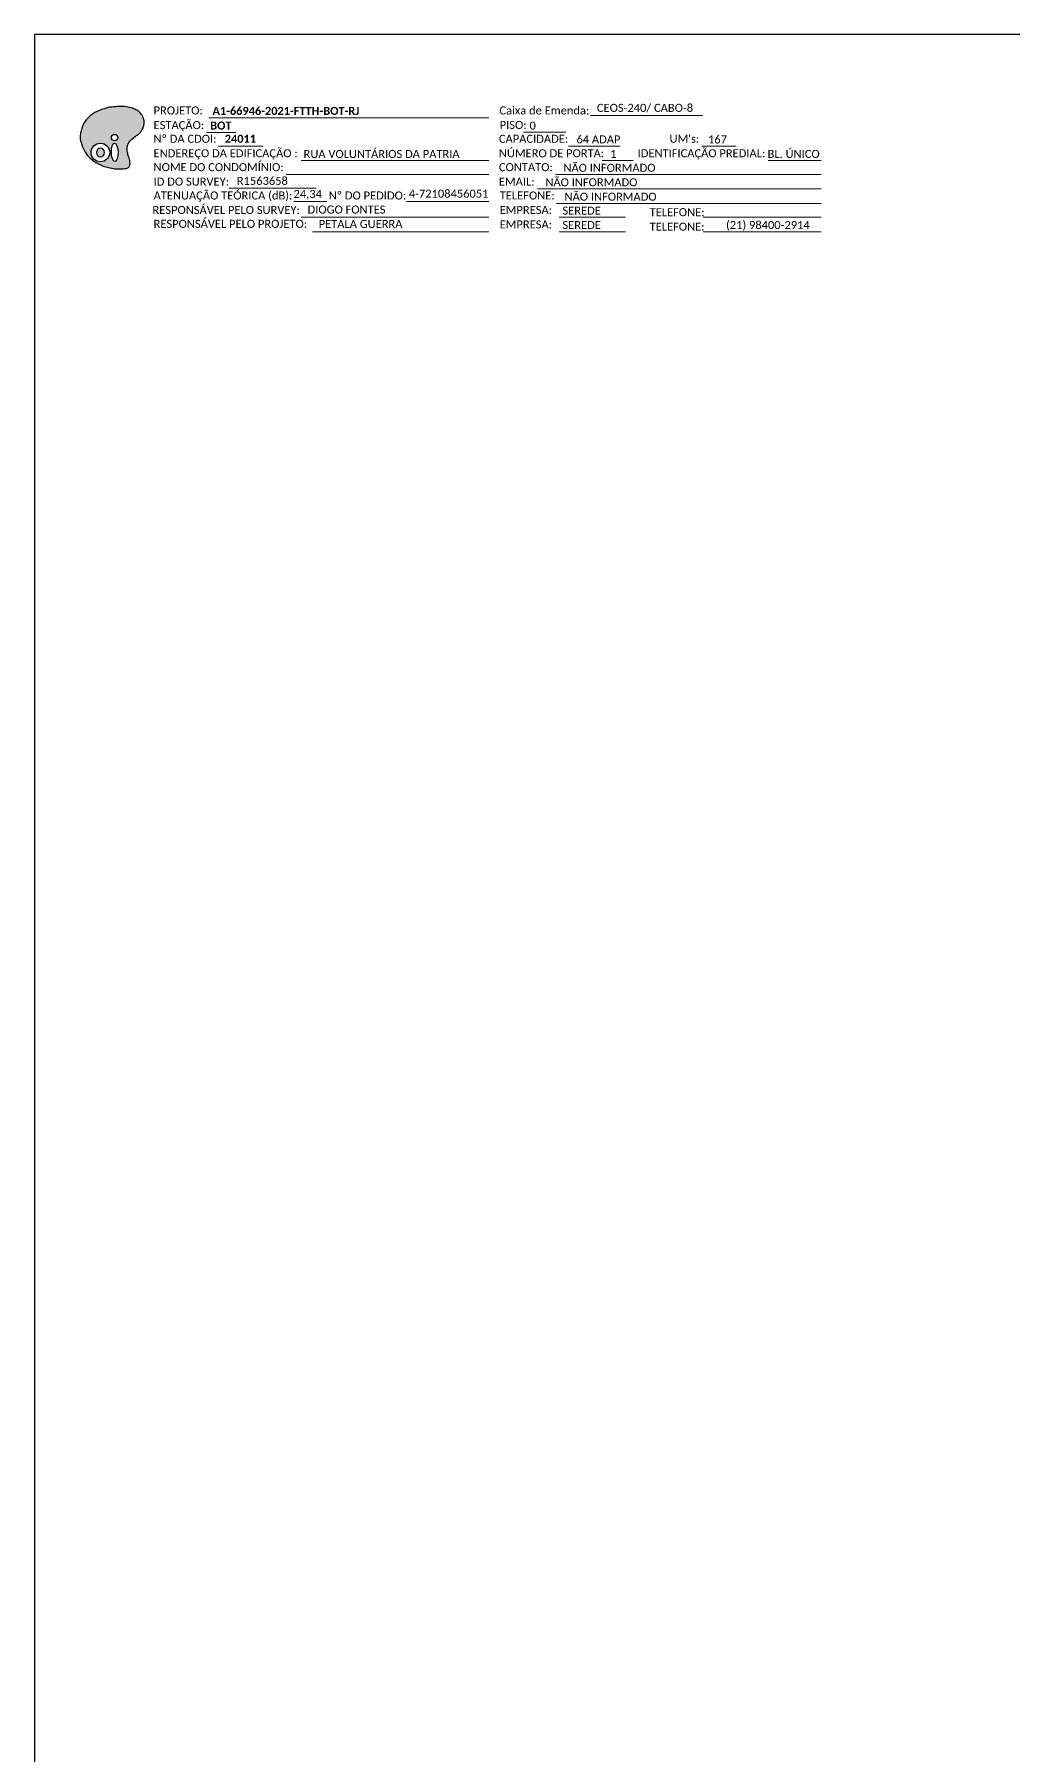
# Model space of a CAD drawing. Extents: x -4 to 1779, y 1 to 598.
# Drawn here: x -3.8 to 215.6, y 209.7 to 595.3 of the extents above; entities that cross this region are included whole.
import ezdxf
from ezdxf.enums import TextEntityAlignment as Align

# ---------------------------------------------------------------- set-up
doc = ezdxf.new("R2010")
doc.units = 0
doc.styles.add('WMF-Calibri0', font='calibri.ttf')
doc.styles.add('WMF-Calibri1', font='calibrib.ttf')

# ---------------------------------------------------------------- blocks, each defined once
blk = doc.blocks.new('OI')
h = blk.add_hatch(color=40)
edge = h.paths.add_edge_path()
edge.add_spline(control_points=[(4.35, -0.67), (3.92, -0.99), (3.26, -1.5), (2.81, -2.59), (2.9, -3.5), (3.06, -4.27), (3.31, -4.85), (3.37, -5.39), (3.4, -5.88), (3.2, -6.4), (2.54, -6.61), (1.65, -6.63), (0.55, -6.67), (-0.56, -6.42), (-1.61, -6.14), (-2.77, -5.61), (-3.92, -4.77), (-4.89, -3.7), (-5.34, -2.65), (-5.6, -1.94), (-5.85, -0.96), (-5.71, 0.47), (-5.1, 2.02), (-4.14, 3.02), (-3.3, 3.61), (-2.37, 4.16), (-1.36, 4.44), (-0.56, 4.7), (0.79, 4.85), (2.24, 4.97), (3.79, 4.57), (4.67, 4.21), (5.44, 3.65), (5.76, 2.99), (6.03, 2.21), (6.01, 1.46), (5.72, 0.64), (5.31, 0.08), (4.88, -0.38), (4.51, -0.55), (4.35, -0.67)], knot_values=[0, 0, 0, 0, 1.60434, 2.417191, 3.427595, 4.282808, 4.776746, 5.304182, 5.888771, 6.258406, 6.858137, 7.79129, 8.986195, 10.124242, 11.187857, 12.242908, 13.953784, 15.414161, 16.515391, 17.349188, 17.675853, 19.552021, 21.515531, 22.568638, 23.63245, 24.621084, 25.782718, 26.745347, 27.142653, 29.870543, 31.004649, 31.921532, 32.709589, 33.801391, 34.042471, 35.192333, 35.971461, 36.628871, 37.254359, 37.836911, 37.836911, 37.836911, 37.836911], degree=3, periodic=0)
h.paths.add_polyline_path([(1.13, -0.87, -1), (-0.04, -0.87, -1)], flags=16)
edge = h.paths.add_edge_path(flags=16)
edge.add_ellipse((0.56, -3.59), major_axis=(-0.02, 1.71), ratio=0.361305, start_angle=0, end_angle=360)
h.paths.add_polyline_path([(-0.36, -3.62, -1), (-3.8, -3.62, -1)], flags=16)
edge = h.paths.add_edge_path(flags=0)
edge.add_ellipse((-2.08, -3.62), major_axis=(0, 0.885), ratio=0.758294, start_angle=0, end_angle=360)
at = {"color": 40}
for centre, radius in [((-2.08, -3.62), 1.72), ((0.54, -0.87), 0.587)]:
    blk.add_circle(centre, radius, dxfattribs=at)
blk.add_ellipse((-2.08, -3.62), major_axis=(0, 0.885), ratio=0.758294, start_param=-3.141592653589792, end_param=3.141592653589792, dxfattribs=at)
blk.add_ellipse((0.56, -3.59), major_axis=(-0.02, 1.71), ratio=0.361305, dxfattribs=at)
at = {"color": 40, "start_tangent": (-0.800898, -0.598801), "end_tangent": (-0.800898, -0.598801)}
blk.add_spline([(4.35, -0.67), (3.2, -1.78), (2.9, -2.54), (2.92, -3.55), (3.12, -4.38), (3.28, -4.85), (3.37, -5.37), (3.35, -5.95), (3.2, -6.29), (2.66, -6.55), (1.73, -6.63), (0.54, -6.62), (-0.58, -6.41), (-1.6, -6.11), (-2.56, -5.67), (-3.95, -4.67), (-4.89, -3.56), (-5.37, -2.56), (-5.64, -1.78), (-5.72, -1.46), (-5.63, 0.42), (-4.84, 2.22), (-4.13, 2.99), (-3.27, 3.62), (-2.4, 4.09), (-1.3, 4.47), (-0.37, 4.72), (0.02, 4.77), (2.75, 4.8), (3.85, 4.53), (4.69, 4.16), (5.31, 3.68), (5.85, 2.73), (5.93, 2.5), (5.94, 1.35), (5.67, 0.62), (5.29, 0.08), (4.84, -0.36), (4.35, -0.67)], degree=3, dxfattribs=at)

msp = doc.modelspace()

# ---------------------------------------------------------------- linework, layer by layer
for p, q in [((837.17, 595.26), (-3.83, 595.26)), ((-3.83, 595.26), (-3.83, 1.26))]:
    msp.add_line(p, q)
at = {"color": 7, "lineweight": 0}
for points in [[(35.28, 576.58), (97.99, 576.58)], [(120.83, 577.07), (145.97, 577.07)], [(34.76, 573.3), (41.31, 573.3)], [(105.79, 573.34), (115.27, 573.34)], [(37.42, 570.23), (47.4, 570.23)], [(55.99, 566.99), (97.99, 566.99)], [(115.84, 570.23), (127.46, 570.23)], [(123.42, 566.99), (130.37, 566.99)], [(145.78, 570.23), (153.45, 570.23)], [(160.6, 566.99), (172.5, 566.99)], [(52.58, 563.88), (97.99, 563.88)], [(112.95, 563.88), (172.53, 563.88)], [(39.74, 560.82), (59.31, 560.82)], [(108.91, 560.64), (172.53, 560.64)], [(54.28, 557.85), (61.7, 557.85)], [(79.59, 557.85), (98.02, 557.85)], [(113.2, 557.41), (172.53, 557.41)], [(55.99, 554.29), (97.99, 554.29)], [(113.81, 554.29), (128.61, 554.29)], [(146.05, 554.29), (172.53, 554.29)], [(58.48, 551.06), (97.99, 551.06)], [(113.81, 551.06), (128.61, 551.06)], [(146.08, 551.06), (172.53, 551.06)]]:
    msp.add_lwpolyline(points, dxfattribs=at)

# ---------------------------------------------------------------- block references
at = {"color": 7, "xscale": 1.213923925163967, "yscale": 1.213923925163967, "zscale": 1.213923925163967, "rotation": 0.1532896023949059}
msp.add_blockref('OI', (13.47, 573.2), dxfattribs=at)

# ---------------------------------------------------------------- texts
at = {"color": 7, "lineweight": 0, "style": 'WMF-Calibri0'}
for s, height, p in [('PROJETO:', 1.793, (22.88, 577.33)), ('Caixa de Emenda:', 1.7927, (100.38, 577.33)), ('ESTAÇÃO:', 1.793, (22.88, 574.05)), ('PISO:', 1.793, (100.45, 574.09)), ('Nº DA CDOI:', 1.7927, (22.88, 570.98)), ('CAPACIDADE:', 1.7927, (100.27, 570.98)), ("UM's:", 1.793, (138.51, 570.98)), ('ENDEREÇO DA EDIFICAÇÃO :', 1.7927, (22.88, 567.74)), ('NOME DO CONDOMÍNIO:', 1.7927, (22.88, 564.63)), ('NÚMERO DE PORTA:', 1.7927, (100.27, 567.74)), ('IDENTIFICAÇÃO PREDIAL:', 1.7927, (131.35, 567.74)), ('ID DO SURVEY:', 1.7927, (22.88, 561.39)), ('CONTATO:', 1.793, (100.27, 564.63)), ('EMAIL:', 1.793, (100.27, 561.39)), ('ATENUAÇÃO TEÓRICA (dB):', 1.7927, (22.88, 558.28)), ('Nº DO PEDIDO:', 1.7927, (62.13, 558.28)), ('TELEFONE:', 1.793, (100.45, 558.28)), ('RESPONSÁVEL PELO SURVEY:', 1.7927, (22.63, 555.04)), ('EMPRESA:', 1.793, (100.45, 555.04)), ('TELEFONE:', 1.793, (134.04, 554.54)), ('RESPONSÁVEL PELO PROJETO:', 1.7927, (22.88, 551.93)), ('EMPRESA:', 1.793, (100.45, 551.8)), ('TELEFONE:', 1.793, (134.04, 551.3))]:
    msp.add_text(s, height=height, dxfattribs=at).set_placement(p)
at = {"color": 7}
for s, height, style, p in [('A1-66946-2021-FTTH-BOT-RJ', 1.7927, 'WMF-Calibri1', (36.07, 577.23)), ('CEOS-240/ CABO-8', 1.7927, 'WMF-Calibri0', (122.23, 577.91)), ('BOT', 1.793, 'WMF-Calibri1', (35.56, 573.95)), ('0', 1.79, 'WMF-Calibri0', (107.14, 573.94)), (' 64 ADAP', 1.793, 'WMF-Calibri0', (117.01, 570.85)), ('167', 1.793, 'WMF-Calibri0', (147.13, 570.83)), ('RUA VOLUNTÁRIOS DA PATRIA', 1.7927, 'WMF-Calibri0', (56.5, 567.58)), ('1', 1.79, 'WMF-Calibri0', (125.2, 567.59)), ('BL. ÚNICO', 1.793, 'WMF-Calibri0', (160.49, 567.59)), (' R1563658', 1.793, 'WMF-Calibri0', (40.9, 561.56)), ('NÃO INFORMADO', 1.7927, 'WMF-Calibri0', (110.69, 561.24)), ('NÃO INFORMADO', 1.7927, 'WMF-Calibri0', (114.73, 564.48)), ('24,34', 1.793, 'WMF-Calibri0', (54.24, 558.62)), ('4-72108456051', 1.7927, 'WMF-Calibri0', (80.08, 558.69)), ('NÃO INFORMADO', 1.7927, 'WMF-Calibri0', (114.98, 558.01)), ('DIOGO FONTES', 1.7927, 'WMF-Calibri0', (57.39, 555.13)), ('SEREDE', 1.793, 'WMF-Calibri0', (114.51, 554.89)), ('PETALA GUERRA', 1.7927, 'WMF-Calibri0', (59.88, 551.9)), ('SEREDE', 1.793, 'WMF-Calibri0', (114.51, 551.66)), ('(21) 98400-2914', 1.7927, 'WMF-Calibri0', (151.17, 551.66))]:
    msp.add_text(s, height=height, dxfattribs=dict(at, style=style)).set_placement(p)
at = {"color": 7, "style": 'WMF-Calibri1'}
msp.add_text('24011', height=1.793, dxfattribs=at).set_placement((42.33, 570.98), align=Align.CENTER)

doc.saveas('drawing.dxf')
